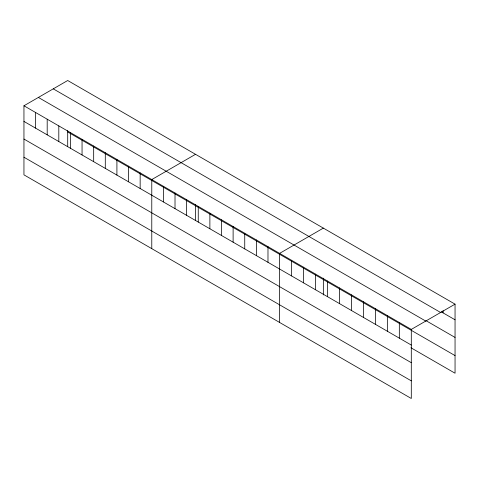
<?xml version="1.0" encoding="UTF-8"?>
<svg xmlns="http://www.w3.org/2000/svg" width="479" height="479" viewBox="0 0 479 479"><rect width="100%" height="100%" fill="white"/><g stroke="black" fill="none" stroke-linecap="round" stroke-linejoin="round"><path stroke-width="0.72" d="M23.95 105.775L411.299 329.408L411.299 398.486L23.95 174.847L23.95 105.775L67.701 80.514L455.05 304.153L455.05 373.225L410.94 347.76M195.522 154.316L151.777 179.571L151.777 248.649M323.349 228.118L279.604 253.373L279.604 322.451M411.299 329.408L455.05 304.153M441.189 311.793L455.05 319.798M53.259 88.849L440.614 312.488M426.065 320.696L455.05 337.432M38.386 97.441L425.741 321.074M67.701 131.959L455.05 355.598M23.95 121.421L411.299 345.06M23.95 139.054L411.299 362.687M23.95 157.22L411.299 380.853M443.075 310.649L443.075 312.889M399.33 322.499L399.33 338.144M387.355 315.583L387.355 331.234M375.38 308.674L375.38 324.319M363.411 301.758L363.411 317.409M351.436 294.848L351.436 310.494M339.467 287.933L339.467 303.584M327.492 281.023L327.492 296.669M323.349 278.161L323.349 294.986M315.517 274.108L315.517 289.759M303.548 267.198L303.548 282.844M291.573 260.289L291.573 275.934M267.983 246.667L267.983 262.312M256.361 239.955L256.361 255.606M244.739 233.249L244.739 248.894M233.117 226.537L233.117 242.188M221.502 219.825L221.502 235.476M209.88 213.119L209.88 228.764M198.258 206.407L198.258 222.058M195.522 204.359L195.522 220.454M186.636 199.701L186.636 215.346M175.015 192.989L175.015 208.64M163.399 186.283L163.399 201.928M140.155 172.865L140.155 188.51M128.534 166.153L128.534 181.804M116.912 159.447L116.912 175.092M105.296 152.735L105.296 168.386M93.674 146.029L93.674 161.674M82.053 139.317L82.053 154.968M70.431 132.611L70.431 148.256M67.701 130.563L67.701 146.652M58.809 125.899L58.809 141.55M47.193 119.193L47.193 134.838M35.572 112.481L35.572 128.132"/></g></svg>
